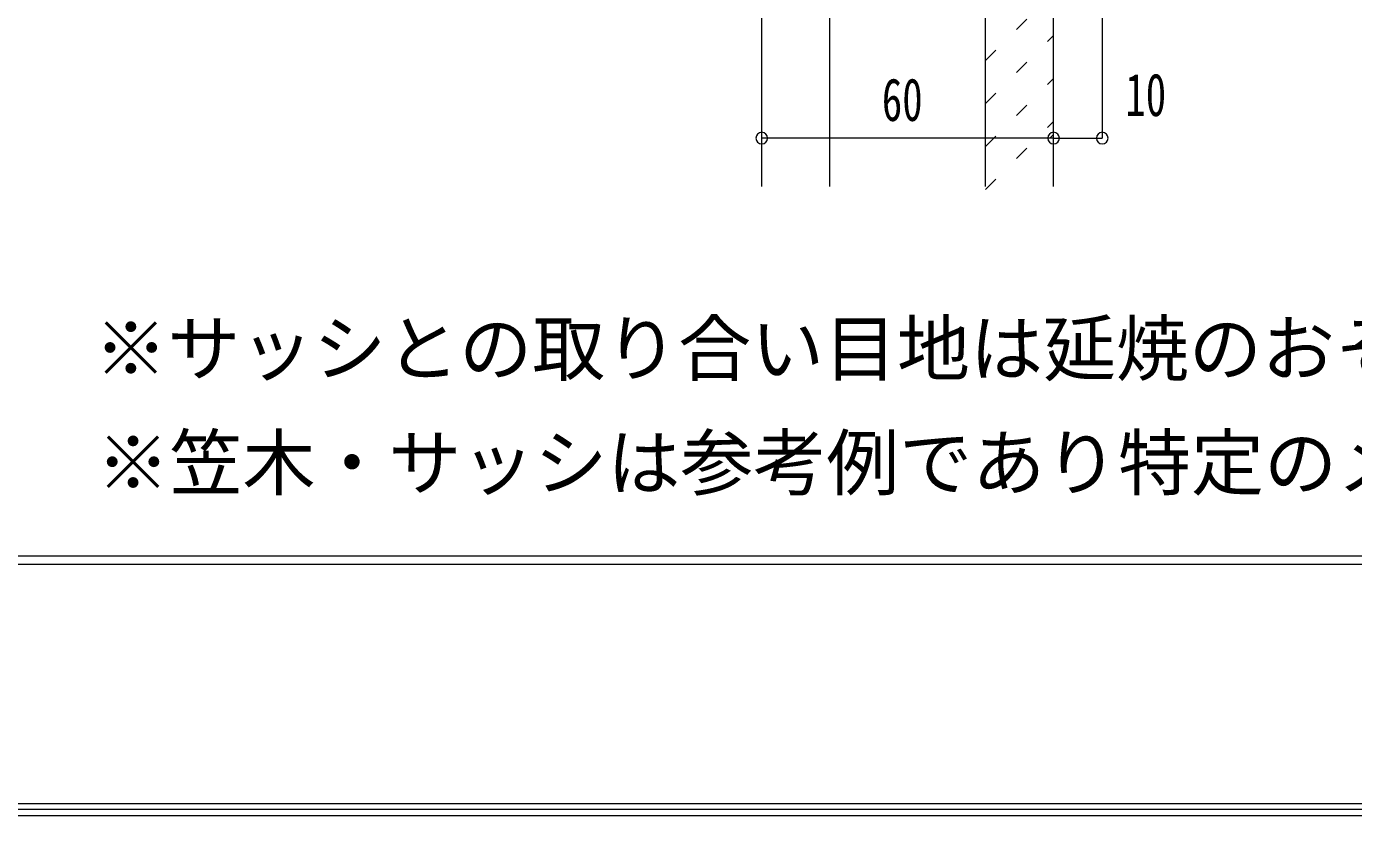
# Model space of a CAD drawing. Units: millimetres, scale not verified. Extents: x -1209 to 1209, y -852 to 852.
# Drawn here: x -590 to -317.2, y -852.4 to -690.1 of the extents above; entities that cross this region are included whole.
import ezdxf
from ezdxf.enums import TextEntityAlignment as Align

# ---------------------------------------------------------------- set-up
doc = ezdxf.new("R2010")
doc.units = ezdxf.units.MM
doc.header["$LTSCALE"] = 3
doc.linetypes.add('USER1', pattern=[3, 1, -2])
for name, color, linetype, lineweight in [('0-1_0-0WAKU', 7, 'Continuous', 18), ('0-2_0-1AL', 5, 'Continuous', 18), ('0-3_0-2SUNPO', 7, 'Continuous', 18), ('0-6_0-5FUKUSIZA', 3, 'Continuous', 18)]:
    doc.layers.add(name, color=color, linetype=linetype, lineweight=lineweight)
doc.styles.add('ＭＳ ゴシック', font='')
doc.styles.get('ＭＳ ゴシック').set_extended_font_data('MS Gothic')

msp = doc.modelspace()

# ---------------------------------------------------------------- linework, layer by layer
at = {"layer": '0-1_0-0WAKU'}
for p, q in [((-1207, -799), (1207, -799)), ((-1207, -800.7), (1207, -800.7)), ((1208.207, -851.207), (-1208.207, -851.207)), ((1207, -850), (-1207, -850)), ((-1209.414, -852.414), (1209.414, -852.414))]:
    msp.add_line(p, q, dxfattribs=at)
at = {"layer": '0-2_0-1AL'}
for p, q in [((-438.846, -722.971), (-438.846, -525.332)), ((-424.844, -722.971), (-424.844, -525.332)), ((-392.846, -722.971), (-392.846, -525.332)), ((-378.846, -722.971), (-378.846, -525.332))]:
    msp.add_line(p, q, dxfattribs=at)
at = {"layer": '0-3_0-2SUNPO'}
for p, q in [((-368.846, -681.387), (-368.846, -713.038)), ((-378.846, -713.038), (-438.846, -713.038)), ((-378.846, -713.038), (-368.846, -713.038))]:
    msp.add_line(p, q, dxfattribs=at)
for centre, start, end in [((-438.846, -713.038), 0, 180), ((-378.846, -713.038), 0, 180), ((-378.846, -713.038), 0, 180), ((-368.846, -713.038), 0, 180), ((-438.846, -713.038), 180, 0), ((-378.846, -713.038), 180, 0), ((-378.846, -713.038), 180, 0), ((-368.846, -713.038), 180, 0)]:
    msp.add_arc(centre, 1.2, start, end, dxfattribs=at)
at = {"layer": '0-6_0-5FUKUSIZA', "linetype": 'USER1'}
for p, q in [((-392.846, -697.071), (-378.846, -683.07)), ((-392.846, -705.909), (-378.846, -691.909)), ((-392.846, -714.748), (-378.846, -700.747)), ((-392.846, -723.587), (-378.846, -709.586)), ((-379.552, -712.971), (-378.846, -712.264))]:
    msp.add_line(p, q, dxfattribs=at)

# ---------------------------------------------------------------- texts
at = {"layer": '0-3_0-2SUNPO', "style": 'ＭＳ ゴシック', "width": 0.7}
for s, p in [('60', (-414.151, -712.138)), ('10', (-364.079, -711.138))]:
    msp.add_text(s, height=8.798, dxfattribs=at).set_placement(p, align=Align.BOTTOM_LEFT)
at = {"layer": '0-3_0-2SUNPO', "style": 'ＭＳ ゴシック'}
for s, p in [('※サッシとの取り合い目地は延焼のおそれのある部分に該当する場合は不燃パッキングを必要とする', (-576.081, -765.112)), ('※笠木・サッシは参考例であり特定のメ-カ-・製品を指定するものではない', (-575.631, -788.619))]:
    msp.add_text(s, height=11, dxfattribs=at).set_placement(p, align=Align.BOTTOM_LEFT)

doc.saveas('drawing.dxf')
